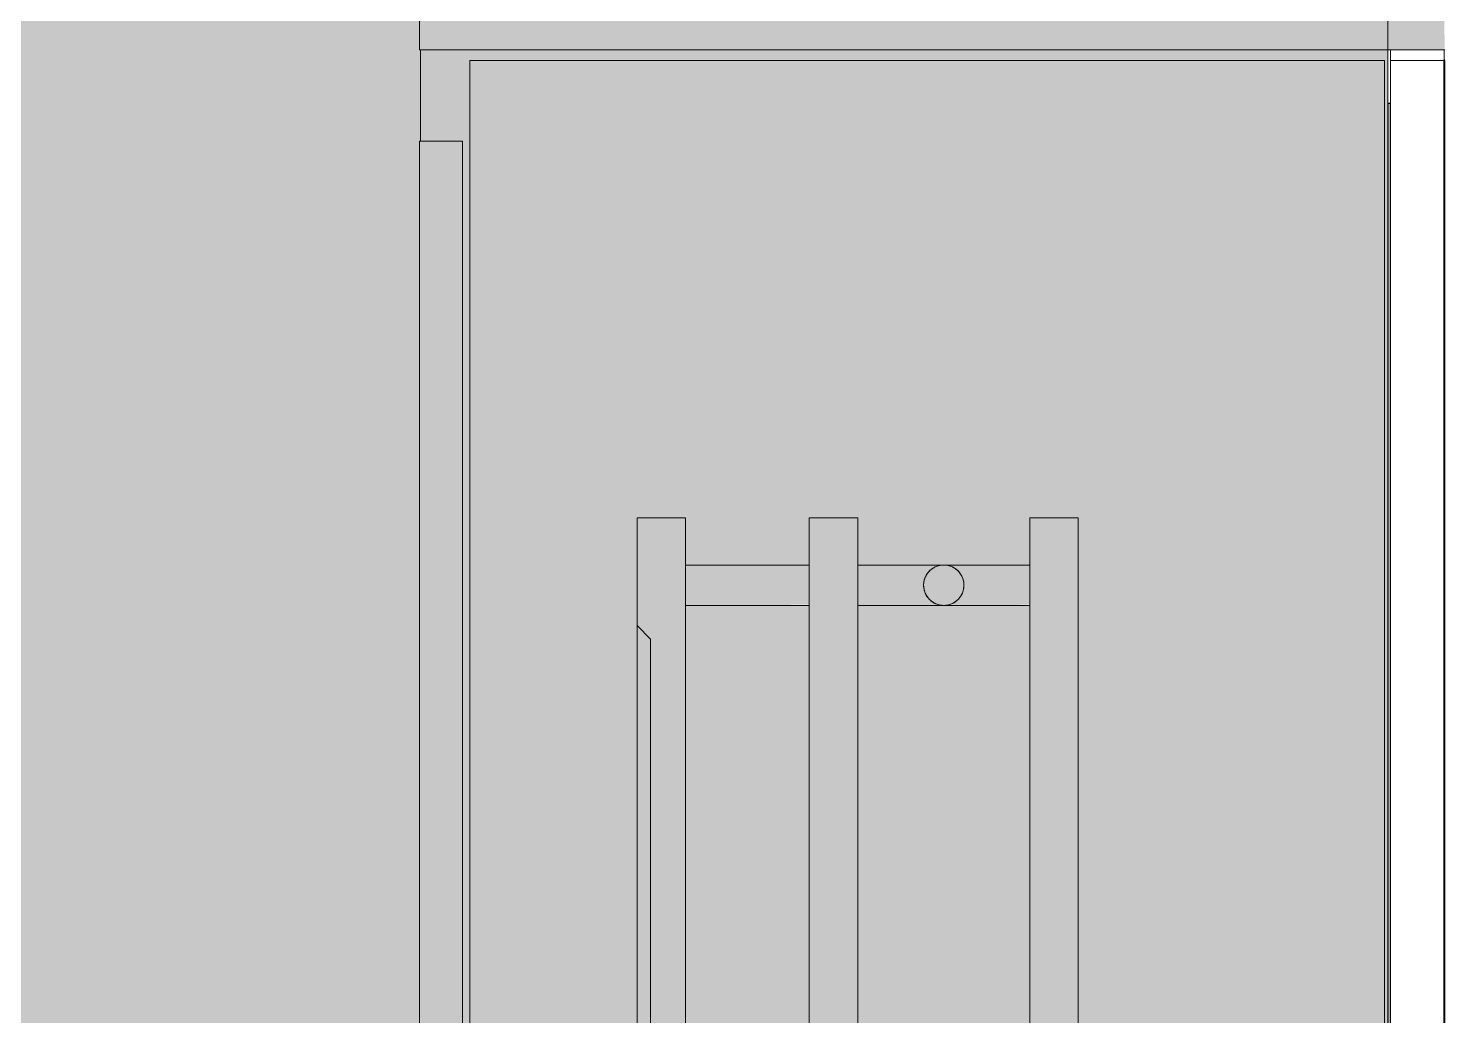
# Model space of a CAD drawing. Header units: millimetres. Extents: x 855 to 94006, y -3304 to 17933.
# Drawn here: x 64771 to 65298, y 445 to 812 of the extents above; entities that cross this region are included whole.
import ezdxf

# ---------------------------------------------------------------- set-up
doc = ezdxf.new("R2010")
doc.units = ezdxf.units.MM
for name, color, linetype, lineweight, true_color in [('A-WALL-4', 7, 'Continuous', 40, 0x3c3c3c), ('A-WALL-FNSH-4', 7, 'Continuous', 30, 0x3c3c3c), ('I-FURN-6', 7, 'Continuous', 9, 0xc0c0c0)]:
    doc.layers.add(name, color=color, linetype=linetype, lineweight=lineweight, true_color=true_color)
for name, color, linetype, lineweight in [('A-WALL-PATT', 7, 'Continuous', 9), ('I-WALL', 7, 'Continuous', 9), ('M-EQPM', 7, 'Continuous', 9), ('S-COLS', 7, 'Continuous', 9), ('Знаки', 7, 'Continuous', 9), ('Знаки-1', 7, 'Continuous', 18)]:
    doc.layers.add(name, color=color, linetype=linetype, lineweight=lineweight)
doc.layers.add('I-FURN-5', color=7, linetype='Continuous', lineweight=9, true_color=0x7f7f7f, transparency=0.7)
doc.layers.add('M-EQPM-1', color=7, linetype='Continuous', lineweight=9, true_color=0xe6e6e6, transparency=0.7)

# ---------------------------------------------------------------- blocks, each defined once
blk = doc.blocks.new('BSC_Колонна _Прямоугольная - 500х500-23286270-Развертка 1_12-2')
at = {"layer": 'S-COLS'}
h = blk.add_hatch(color=256, dxfattribs=at)
h.paths.add_polyline_path([(-119.9999999981556, 800), (-119.8132864973912, 800), (-119.9999999981556, 803.9999999999991)])
h.paths.add_polyline_path([(-119.9999999981556, 819.9999999999999), (-119.8132864973912, 819.9999999999999), (-119.9999999981643, 848.4791448518241)])
h.paths.add_polyline_path([(-399.999999998157, 3470.000000000002), (-119.99999999816, 3470.000000000002), (-119.99999999816, 3880.000000000001), (-139.9999999981641, 3880.000000000001), (-139.9999999981641, 3870.000000000003), (-399.999999998157, 3870.000000000003)])
blk = doc.blocks.new('radiator_prado_classic_z_tip_30_po exemplyaru - Classic Z Тип 30-500-30677900-Развертка 1_12-2')
at = {"layer": 'M-EQPM-1'}
for points in [[(-401.9999999981405, 129.9999999999964), (-401.9999999981405, 629.9999999999975), (-419.9999999981407, 629.9999999999975), (-419.9999999981407, 589.9999999999958), (-414.9999999981418, 584.9999999999969), (-415.1360632958779, 174.8639367022415), (-419.9999999981407, 169.9999999999787), (-419.9999999981407, 129.9999999999964), (-415.1360632958779, 129.9999999999964)], [(-337.9999999981421, 129.9999999999964), (-337.9999999981421, 629.9999999999975), (-355.9999999981509, 629.9999999999975), (-355.9999999981509, 129.9999999999964)], [(-255.9999999981434, 129.9999999999964), (-255.9999999981434, 629.9999999999975), (-273.9999999981479, 629.9999999999975), (-273.9999999981479, 129.9999999999964)], [(-300.6419880754156, 599.7679999876459), (-300.1893678979127, 600.3323236356767), (-300.5869237912394, 599.8397611599179)], [(-298.7677369518723, 603.0294504691299), (-298.6570988475218, 603.8067157686698), (-298.763741488592, 603.0588571617324)], [(-419.9999999981407, 169.9999999999787), (-414.9999999981418, 174.9999999999797), (-415.1360632958779, 585.1360632977329), (-419.9999999981407, 589.9999999999958), (-419.9999999981407, 181.4607746001832)]]:
    blk.add_hatch(color=256, dxfattribs=at).paths.add_polyline_path(points)
h = blk.add_hatch(color=256, dxfattribs=at)
h.paths.add_polyline_path([(-399.999999998154, 605.000000000001), (-355.9999999981509, 605.000000000001), (-356.0715079361773, 612.5000000000015), (-401.9999999981405, 612.2444436971696), (-401.9999999981405, 605.000000000001)])
h.paths.add_polyline_path([(-305.9999999981407, 612.5000000000015), (-337.9999999981421, 612.2444436971696), (-337.9999999981421, 605.000000000001), (-313.4999999981389, 605.000000000001), (-312.9562246530995, 607.6489649068617), (-312.0252652488184, 609.3804152780593), (-310.674075550939, 610.812199094178), (-309.4196769845702, 611.6320148005698), (-307.7368168523262, 612.2713437232961), (-307.4401995487719, 612.3604228991528)])
h.paths.add_polyline_path([(-297.0069525764811, 605.000000000001), (-273.9999999981479, 605.000000000001), (-273.9999999981479, 612.5000000000015), (-307.9411428364116, 612.2099811862806), (-309.9256262972553, 611.3604277292796), (-311.4426037053053, 610.1217578525348), (-312.5736229208296, 608.5606474499403), (-313.3740478781303, 605.927010214864), (-313.2281126359625, 605.000000000001), (-297.951508610861, 605.000000000001)])
h = blk.add_hatch(color=256, dxfattribs=at)
h.paths.add_polyline_path([(-298.7677369518723, 606.9705495308658), (-298.7718873603232, 607.001096623103), (-298.7718873603232, 606.9805695032298)])
h.paths.add_polyline_path([(-299.5070879636804, 608.7529693910963), (-300.1893678979127, 609.6676763643276), (-299.5085776954019, 608.7549108472709)])
h = blk.add_hatch(color=256, dxfattribs=at)
h.paths.add_polyline_path([(-297.9515086108566, 597.5000000000006), (-273.9999999981479, 597.7555563028326), (-273.9999999981479, 605.000000000001), (-337.9999999981421, 605.000000000001), (-337.9999999981421, 597.5000000000006), (-299.5048094697572, 597.5000000000006)])
h.paths.add_polyline_path([(-399.999999998154, 597.5000000000006), (-355.9999999981509, 597.7555563028326), (-356.0715079361773, 605.000000000001), (-401.9999999981405, 605.000000000001), (-401.9999999981405, 597.5000000000006)])
h.paths.add_polyline_path([(-313.232263044409, 603.0294504691385), (-313.244443695307, 603.0588571617324), (-313.236258507685, 603.0588571617324)])
h.paths.add_polyline_path([(-311.35801192087, 599.7679999876525), (-312.0252652488184, 600.6195847219428), (-311.4130762050376, 599.8397611599179)])
at = {"layer": 'M-EQPM'}
for p, q in [((-419.9999999981406, 629.9999999999967), (-401.9999999981407, 629.9999999999967)), ((-401.9999999981405, 629.9999999999967), (-419.9999999981406, 629.9999999999967)), ((-419.9999999981406, 129.9999999999967), (-419.9999999981406, 629.9999999999967)), ((-419.9999999981406, 629.9999999999967), (-419.9999999981406, 589.9999999999965)), ((-401.9999999981405, 629.9999999999967), (-401.9999999981405, 612.5000000000007)), ((-401.9999999981407, 629.9999999999967), (-401.9999999981407, 129.9999999999967)), ((-337.9999999981626, 629.9999999999967), (-355.9999999981626, 629.9999999999967)), ((-355.9999999981537, 629.9999999999967), (-337.999999998141, 629.9999999999967)), ((-355.9999999981626, 612.5000000000007), (-355.9999999981626, 629.9999999999967)), ((-355.9999999981537, 129.9999999999967), (-355.9999999981537, 629.9999999999967)), ((-337.9999999981626, 612.5000000000007), (-337.9999999981626, 629.9999999999967)), ((-337.999999998141, 629.9999999999967), (-337.999999998141, 129.9999999999967)), ((-255.9999999981607, 629.9999999999967), (-273.9999999981607, 629.9999999999967)), ((-273.9999999981518, 629.9999999999967), (-255.9999999981418, 629.9999999999967)), ((-273.9999999981607, 612.5000000000007), (-273.9999999981607, 629.9999999999967)), ((-273.9999999981518, 129.9999999999967), (-273.9999999981518, 629.9999999999967)), ((-255.9999999981428, 129.9999999999966), (-255.9999999981428, 629.9999999999967)), ((-255.9999999981418, 629.9999999999967), (-255.9999999981418, 129.9999999999967)), ((-355.9999999981553, 612.5000000000015), (-401.9999999981405, 612.5000000000015)), ((-355.9999999981596, 612.5000000000015), (-401.9999999981405, 612.5000000000015)), ((-401.9999999981407, 612.5000000000013), (-401.9999999981407, 610.3033008589003)), ((-401.9999999981407, 605.0000000000014), (-401.9999999981407, 612.5000000000013)), ((-401.9999999981427, 612.5000000000019), (-401.9999999981428, 605.0000000000019)), ((-401.9999999981427, 605.0000000000019), (-401.9999999981427, 612.5000000000019)), ((-401.9999999981405, 612.2444436971691), (-401.9999999981405, 597.755556302833)), ((-355.999999998154, 612.5000000000013), (-355.999999998154, 608.7500000000013)), ((-355.999999998154, 610.3033008589007), (-355.999999998154, 612.5000000000013)), ((-355.9999999981623, 612.5000000000019), (-355.9999999981623, 605.0000000000019)), ((-355.9999999981622, 605.000000000002), (-355.9999999981623, 612.5000000000019)), ((-355.9999999981626, 597.755556302833), (-355.9999999981626, 612.2444436971692)), ((-273.9999999981479, 612.5000000000015), (-337.9999999981421, 612.5000000000015)), ((-273.9999999981566, 612.5000000000015), (-337.9999999981421, 612.5000000000015)), ((-337.9999999981421, 611.4951905283872), (-337.9999999981421, 612.5000000000013)), ((-337.9999999981421, 612.5000000000013), (-337.9999999981421, 605.0000000000018)), ((-337.9999999981621, 605.0000000000019), (-337.999999998162, 612.5000000000019)), ((-337.999999998162, 612.5000000000019), (-337.999999998162, 605.000000000002)), ((-337.9999999981626, 597.755556302833), (-337.9999999981626, 612.2444436971692)), ((-337.9999999981421, 605.0000000000013), (-337.9999999981421, 611.4951905283846)), ((-273.9999999981521, 612.5000000000013), (-273.9999999981521, 605.0000000000014)), ((-273.9999999981521, 605.0000000000016), (-273.9999999981521, 612.5000000000013)), ((-273.9999999981603, 612.5000000000019), (-273.9999999981604, 605.0000000000019)), ((-273.9999999981603, 605.000000000002), (-273.9999999981603, 612.5000000000019)), ((-273.9999999981607, 597.755556302833), (-273.9999999981607, 612.2444436971692)), ((-401.9999999981407, 610.3033008589003), (-401.9999999981407, 605.0000000000014)), ((-355.999999998154, 606.9411428382706), (-355.999999998154, 610.3033008589007)), ((-355.999999998154, 608.7500000000013), (-355.999999998154, 606.9411428382703)), ((-355.999999998154, 606.9411428382703), (-355.999999998154, 605.0000000000014)), ((-355.999999998154, 605.0000000000017), (-355.999999998154, 606.9411428382706)), ((-401.9999999981407, 605.0000000000014), (-401.9999999981407, 597.5000000000014)), ((-401.9999999981407, 597.5000000000014), (-401.9999999981407, 605.0000000000013)), ((-401.9999999981428, 605.0000000000019), (-401.9999999981427, 597.5000000000019)), ((-401.9999999981427, 597.5000000000019), (-401.9999999981427, 605.0000000000018)), ((-355.9999999981541, 605.0000000000014), (-355.9999999981541, 597.7555563028334)), ((-355.9999999981541, 601.2500000000014), (-355.9999999981541, 605.0000000000014)), ((-355.9999999981624, 605.0000000000019), (-355.9999999981624, 597.5000000000019)), ((-355.9999999981623, 603.0588571617329), (-355.9999999981623, 605.0000000000017)), ((-355.9999999981624, 597.5000000000019), (-355.9999999981623, 603.0588571617329)), ((-355.9999999981541, 599.6966991411023), (-355.9999999981541, 601.2500000000014)), ((-337.9999999981416, 597.5000000000014), (-337.9999999981416, 605.0000000000013)), ((-337.9999999981416, 605.0000000000016), (-337.9999999981416, 597.5000000000014)), ((-337.9999999981617, 601.2500000000019), (-337.9999999981617, 605.0000000000019)), ((-337.9999999981616, 605.0000000000018), (-337.9999999981616, 597.5000000000019)), ((-337.9999999981616, 597.5000000000019), (-337.9999999981617, 601.2499999999997)), ((-273.9999999981522, 605.0000000000014), (-273.9999999981522, 603.0588571617324)), ((-273.9999999981522, 597.5000000000014), (-273.9999999981522, 605.0000000000014)), ((-273.9999999981605, 605.0000000000019), (-273.9999999981605, 597.5000000000019)), ((-273.9999999981605, 597.5000000000019), (-273.9999999981605, 605.0000000000017)), ((-273.9999999981522, 603.0588571617324), (-273.9999999981522, 597.7555563028334)), ((-401.9999999981405, 597.5000000000006), (-355.9999999981553, 597.5000000000006)), ((-401.9999999981405, 597.5000000000006), (-356.0715079361773, 597.5000000000006)), ((-401.9999999981405, 597.5000000000014), (-401.9999999981405, 162.4999999999963)), ((-356.0715079361773, 597.5000000000006), (-355.9999999981596, 597.5000000000006)), ((-355.9999999981541, 597.7555563028334), (-355.9999999981541, 599.6966991411023)), ((-355.9999999981541, 597.7555563028334), (-355.9999999981541, 597.5000000000014)), ((-355.9999999981541, 597.5000000000014), (-355.9999999981541, 597.7555563028334)), ((-355.9999999981626, 162.4999999999962), (-355.9999999981626, 597.5000000000014)), ((-337.9999999981421, 597.5000000000006), (-273.9999999981479, 597.5000000000006)), ((-337.9999999981421, 597.5000000000006), (-273.9999999981566, 597.5000000000006)), ((-337.9999999981626, 162.4999999999962), (-337.9999999981626, 597.5000000000014)), ((-273.9999999981522, 597.7555563028334), (-273.9999999981522, 597.5000000000014)), ((-273.9999999981607, 162.4999999999962), (-273.9999999981607, 597.5000000000014)), ((-419.9999999981406, 169.9999999999796), (-419.9999999981406, 589.9999999999965)), ((-419.9999999981406, 589.9999999999965), (-419.9999999981406, 169.9999999999796)), ((-419.9999999981406, 169.9999999999798), (-419.9999999981406, 589.9999999999967)), ((-419.9999999981406, 589.9999999999967), (-419.9999999981406, 169.9999999999798)), ((-419.9999999981406, 169.9999999999798), (-419.9999999981406, 589.9999999999967)), ((-419.9999999981406, 589.9999999999967), (-419.9999999981406, 169.9999999999798)), ((-419.9999999981406, 169.9999999999798), (-419.9999999981406, 589.9999999999967)), ((-419.9999999981406, 589.9999999999967), (-419.9999999981406, 169.9999999999798)), ((-419.9999999981406, 169.9999999999798), (-419.9999999981406, 589.9999999999967)), ((-419.9999999981406, 589.9999999999967), (-419.9999999981406, 169.9999999999798)), ((-419.9999999981406, 169.9999999999798), (-419.9999999981406, 589.9999999999967)), ((-419.9999999981406, 589.9999999999967), (-419.9999999981406, 169.9999999999798)), ((-419.9999999981406, 169.9999999999798), (-419.9999999981406, 589.9999999999967)), ((-419.9999999981406, 589.9999999999967), (-419.9999999981406, 169.9999999999798)), ((-419.9999999981406, 169.9999999999798), (-419.9999999981406, 589.9999999999967)), ((-419.9999999981406, 589.9999999999967), (-419.9999999981406, 169.9999999999798)), ((-419.9999999981406, 169.9999999999798), (-419.9999999981406, 589.9999999999967)), ((-419.9999999981406, 589.9999999999967), (-419.9999999981406, 169.9999999999798)), ((-419.9999999981406, 169.9999999999798), (-419.9999999981406, 589.9999999999967)), ((-419.9999999981406, 589.9999999999967), (-419.9999999981406, 169.9999999999798)), ((-419.9999999981406, 169.9999999999798), (-419.9999999981406, 589.9999999999967)), ((-419.9999999981406, 589.9999999999967), (-419.9999999981406, 169.9999999999798)), ((-419.9999999981406, 169.9999999999798), (-419.9999999981406, 589.9999999999967)), ((-419.9999999981406, 589.9999999999967), (-419.9999999981406, 169.9999999999798)), ((-419.9999999981406, 169.9999999999798), (-419.9999999981406, 589.9999999999967)), ((-419.9999999981406, 589.9999999999967), (-419.9999999981406, 169.9999999999798)), ((-419.9999999981406, 169.9999999999798), (-419.9999999981406, 589.9999999999967)), ((-419.9999999981406, 589.9999999999967), (-419.9999999981406, 169.9999999999798)), ((-419.9999999981406, 589.9999999999965), (-419.9999999981406, 169.99999999998)), ((-419.9999999981388, 589.9999999999965), (-414.9999999981387, 584.9999999999964)), ((-419.9999999981388, 589.9999999999965), (-414.9999999981387, 584.9999999999964)), ((-419.9999999981388, 589.9999999999966), (-414.9999999981387, 584.9999999999967)), ((-419.9999999981388, 589.9999999999966), (-414.9999999981387, 584.9999999999966)), ((-419.9999999981388, 589.9999999999966), (-414.9999999981387, 584.9999999999967)), ((-419.9999999981388, 589.9999999999966), (-414.9999999981387, 584.9999999999966)), ((-419.9999999981388, 589.9999999999966), (-414.9999999981387, 584.9999999999967)), ((-419.9999999981388, 589.9999999999966), (-414.9999999981387, 584.9999999999966)), ((-419.9999999981388, 589.9999999999966), (-414.9999999981387, 584.9999999999967)), ((-419.9999999981388, 589.9999999999966), (-414.9999999981387, 584.9999999999966)), ((-419.9999999981388, 589.9999999999966), (-414.9999999981387, 584.9999999999967)), ((-419.9999999981388, 589.9999999999966), (-414.9999999981387, 584.9999999999966)), ((-419.9999999981388, 589.9999999999966), (-414.9999999981387, 584.9999999999967)), ((-419.9999999981388, 589.9999999999966), (-414.9999999981387, 584.9999999999966)), ((-419.9999999981388, 589.9999999999966), (-414.9999999981387, 584.9999999999967)), ((-419.9999999981388, 589.9999999999966), (-414.9999999981387, 584.9999999999967)), ((-419.9999999981388, 589.9999999999966), (-414.9999999981387, 584.9999999999966)), ((-419.9999999981388, 589.9999999999966), (-414.9999999981387, 584.9999999999967)), ((-419.9999999981388, 589.9999999999966), (-414.9999999981387, 584.9999999999966)), ((-419.9999999981388, 589.9999999999966), (-414.9999999981387, 584.9999999999967)), ((-419.9999999981388, 589.9999999999966), (-414.9999999981387, 584.9999999999966)), ((-419.9999999981388, 589.9999999999966), (-414.9999999981387, 584.9999999999967)), ((-419.9999999981388, 589.9999999999966), (-414.9999999981387, 584.9999999999966)), ((-419.9999999981388, 589.9999999999966), (-414.9999999981387, 584.9999999999967)), ((-419.9999999981388, 589.9999999999966), (-414.9999999981387, 584.9999999999966)), ((-419.9999999981388, 589.9999999999966), (-414.9999999981387, 584.9999999999966)), ((-419.9999999981388, 589.9999999999966), (-414.9999999981387, 584.9999999999967)), ((-419.9999999981388, 589.9999999999966), (-414.9999999981387, 584.9999999999966)), ((-414.9999999981387, 174.9999999999795), (-414.9999999981387, 584.9999999999964)), ((-414.9999999981387, 584.9999999999964), (-414.9999999981387, 174.9999999999796)), ((-414.9999999981387, 174.9999999999797), (-414.9999999981387, 584.9999999999967)), ((-414.9999999981387, 584.9999999999967), (-414.9999999981387, 174.9999999999797)), ((-414.9999999981387, 174.9999999999797), (-414.9999999981387, 584.9999999999967)), ((-414.9999999981387, 584.9999999999967), (-414.9999999981387, 174.9999999999797)), ((-414.9999999981387, 174.9999999999797), (-414.9999999981387, 584.9999999999967)), ((-414.9999999981387, 584.9999999999967), (-414.9999999981387, 174.9999999999797)), ((-414.9999999981387, 174.9999999999797), (-414.9999999981387, 584.9999999999967)), ((-414.9999999981387, 584.9999999999967), (-414.9999999981387, 174.9999999999797)), ((-414.9999999981387, 174.9999999999797), (-414.9999999981387, 584.9999999999967)), ((-414.9999999981387, 584.9999999999967), (-414.9999999981387, 174.9999999999797)), ((-414.9999999981387, 174.9999999999797), (-414.9999999981387, 584.9999999999967)), ((-414.9999999981387, 584.9999999999967), (-414.9999999981387, 174.9999999999797)), ((-414.9999999981387, 584.9999999999967), (-414.9999999981387, 174.9999999999797)), ((-414.9999999981387, 174.9999999999797), (-414.9999999981387, 584.9999999999967)), ((-414.9999999981387, 584.9999999999967), (-414.9999999981387, 174.9999999999797)), ((-414.9999999981387, 174.9999999999797), (-414.9999999981387, 584.9999999999967)), ((-414.9999999981387, 584.9999999999967), (-414.9999999981387, 174.9999999999797)), ((-414.9999999981387, 174.9999999999797), (-414.9999999981387, 584.9999999999967)), ((-414.9999999981387, 584.9999999999967), (-414.9999999981387, 174.9999999999797)), ((-414.9999999981387, 174.9999999999797), (-414.9999999981387, 584.9999999999967)), ((-414.9999999981387, 584.9999999999967), (-414.9999999981387, 174.9999999999797)), ((-414.9999999981387, 174.9999999999797), (-414.9999999981387, 584.9999999999967)), ((-414.9999999981387, 584.9999999999967), (-414.9999999981387, 174.9999999999797)), ((-414.9999999981387, 584.9999999999967), (-414.9999999981387, 174.9999999999797)), ((-414.9999999981387, 174.9999999999797), (-414.9999999981387, 584.9999999999967)), ((-414.9999999981387, 584.9999999999967), (-414.9999999981387, 174.9999999999797))]:
    blk.add_line(p, q, dxfattribs=at)
for centre, radius, start, end in [((-305.9999999981403, 605.0000000000019), 7.500000000000028, 359.9999999999994, 179.9999999999998), ((-305.9999999981508, 605.0000000000016), 7.50000000000002, 121.6959975728314, 134.9999999999185), ((-305.9999999981508, 605.0000000000016), 7.499999999999984, 117.2607869164318, 119.99999999993), ((-305.9999999981508, 605.0000000000016), 7.500000000000035, 107.5091275209518, 117.2607869164314), ((-305.9999999981508, 605.0000000000016), 7.500000000000016, 72.49087247954009, 107.509127520952), ((-305.9999999981508, 605.0000000000016), 7.500000000000068, 62.73921308293629, 72.49087247954037), ((-305.9999999981508, 605.0000000000016), 7.500000000000074, 60.00000000007117, 62.73921308293685), ((-305.9999999981508, 605.0000000000016), 7.500000000000056, 45.00000000000013, 58.30400242753725), ((-305.9999999981508, 605.0000000000016), 7.499999999999939, 174.2347916353905, 180.0000000000002), ((-305.9999999981508, 605.0000000000016), 7.500000000000004, 165.0000000000001, 172.8366151378465), ((-305.9999999981508, 605.0000000000016), 7.49999999999996, 150.0000000000003, 164.502831516197), ((-305.9999999981508, 605.0000000000016), 7.500000000000007, 136.3815290643381, 149.9370450517823), ((-305.9999999981508, 605.0000000000016), 7.500000000000043, 30.06295494821861, 43.61847093566359), ((-305.9999999981508, 605.0000000000016), 7.500000000000082, 15.49716848380411, 30.00000000000041), ((-305.9999999981508, 605.0000000000016), 7.50000000000005, 9.220992457182398, 15.00000000000077), ((-305.9999999981508, 605.0000000000016), 7.500000000000025, 8.685034650182977e-13, 7.16338486215442), ((-305.9999999981403, 605.0000000000019), 7.5, 180, 359.9999999999979), ((-305.9999999981508, 605.0000000000016), 7.49999999999998, 180, 194.9999999999994), ((-305.9999999981508, 605.0000000000016), 7.499999999999975, 195.4971684838035, 209.9999999999996), ((-305.9999999981508, 605.0000000000016), 7.499999999999924, 210.0629549481974, 223.6184709356627), ((-305.9999999981508, 605.0000000000016), 7.50000000000002, 316.3815290643367, 329.9370450518013), ((-305.9999999981508, 605.0000000000016), 7.50000000000003, 329.9999999999994, 344.5028315161956), ((-305.9999999981508, 605.0000000000016), 7.500000000000069, 344.9999999999995, 359.9999999999994), ((-305.9999999981508, 605.0000000000016), 7.49999999999997, 225.0000000000815, 238.3040024271683), ((-305.9999999981508, 605.0000000000016), 7.499999999999938, 240.0000000000696, 242.7392130835337), ((-305.9999999981508, 605.0000000000016), 7.499999999999967, 242.7392130835337, 252.4908724791181), ((-305.9999999981508, 605.0000000000016), 7.499999999999948, 252.4908724791179, 287.5091275206007), ((-305.9999999981508, 605.0000000000016), 7.500000000000012, 287.5091275206003, 297.2607869169928), ((-305.9999999981508, 605.0000000000016), 7.499999999999983, 297.2607869169931, 299.999999999965), ((-305.9999999981508, 605.0000000000016), 7.50000000000002, 301.6959975725449, 314.9999999999998)]:
    blk.add_arc(centre, radius, start, end, dxfattribs=at)
for points, knots in [([(-305.9999999981403, 612.5000000000019), (-306.478298646817, 612.5000000000019), (-307.4460364159776, 612.4075614405245), (-308.6265242913993, 612.0563205343249), (-309.428325438829, 611.6791513003484), (-309.8746504504729, 611.4255186419786), (-310.2050909928178, 611.2144425777578), (-310.5284996902504, 610.9829737423563), (-310.8427417009532, 610.7317185793289), (-311.1481414180917, 610.4592728766307), (-311.3457231179791, 610.2624220226021), (-311.4426037053095, 610.1602388400853)], [0, 0, 0, 0, 0.1428571428571428, 0.2857142857142857, 0.3571428571428571, 0.3928571428571428, 0.4285714285714285, 0.4642857142857143, 0.5, 0.5357142857142857, 0.5714285714285714, 0.5714285714285714, 0.5714285714285714, 0.5714285714285714]), ([(-310.2036096023399, 611.2112531984769), (-310.311875157938, 611.1375049850072), (-310.5264102956858, 610.983208171881), (-310.8433714741304, 610.7319700328344), (-311.0953240215278, 610.5088989017116), (-311.2395112585799, 610.3685683949526), (-311.2842533932437, 610.3238035302287)], [0.4285714285714285, 0.4285714285714285, 0.4285714285714285, 0.4285714285714285, 0.4642857142857143, 0.5, 0.5357142857142857, 0.5520144545900306, 0.5520144545900306, 0.5520144545900306, 0.5520144545900306]), ([(-308.8530815201116, 611.9361319068389), (-309.0845126936133, 611.8408931961677), (-309.4276215324065, 611.6792817304989), (-309.8768169620973, 611.4256974526994), (-310.0953440467418, 611.2850014119467), (-310.2036096023399, 611.2112531984769)], [0.2857142857142857, 0.2857142857142857, 0.2857142857142857, 0.2857142857142857, 0.3571428571428571, 0.3928571428571428, 0.4285714285714285, 0.4285714285714285, 0.4285714285714285, 0.4285714285714285]), ([(-300.5573962909709, 610.1602388400853), (-300.6542801757652, 610.2624247185884), (-300.8518798933296, 610.4592903037606), (-301.2589450304075, 610.8224412859389), (-301.6846493448839, 611.1439916559889), (-302.1253703216956, 611.4255356282187), (-302.5716627132535, 611.6791416166039), (-303.3734842482369, 612.0563275193217), (-304.553960473628, 612.4075589005254), (-305.5217013494635, 612.5000000000019), (-305.9999999981403, 612.5000000000018)], [0.4285714285714285, 0.4285714285714285, 0.4285714285714285, 0.4285714285714285, 0.4642857142857143, 0.5, 0.5714285714285714, 0.6071428571428571, 0.6428571428571428, 0.7142857142857143, 0.8571428571428571, 1, 1, 1, 1]), ([(-301.7963903939619, 611.2112531984768), (-301.9047599354053, 611.2849637385691), (-302.1231360870082, 611.4257144613551), (-302.5724052281845, 611.6792720339757), (-302.9154943228297, 611.8408906528176), (-303.14691847619, 611.9361319068391)], [0.5714285714285714, 0.5714285714285714, 0.5714285714285714, 0.5714285714285714, 0.6071428571428571, 0.6428571428571428, 0.7142857142857143, 0.7142857142857143, 0.7142857142857143, 0.7142857142857143]), ([(-300.7157328206134, 610.3238085235162), (-300.7604733870338, 610.368573956404), (-300.9046691082724, 610.508901389399), (-301.1700882418765, 610.7436503199409), (-301.3948363728769, 610.9212405774254), (-301.5153840141547, 611.0111030557506)], [0.4479855454099693, 0.4479855454099693, 0.4479855454099693, 0.4479855454099693, 0.4642857142857143, 0.5, 0.5403348862936953, 0.5403348862936953, 0.5403348862936953, 0.5403348862936953]), ([(-313.2281126359601, 607.0010966231039), (-313.2718840016653, 606.8429971499792), (-313.3496068666076, 606.521938041562), (-313.4637652145923, 605.8609301532512), (-313.4999999981403, 605.3473345457073), (-313.4999999981403, 605.0000000000019)], [0.8571428571428571, 0.8571428571428571, 0.8571428571428571, 0.8571428571428571, 0.8928571428571428, 0.9285714285714286, 1, 1, 1, 1]), ([(-298.6062800457568, 606.2165542555783), (-298.6225526584351, 606.3185812184614), (-298.670012884511, 606.5841765582948), (-298.7295583605912, 606.8435847264616), (-298.7720508168474, 607.0016869466784)], [0.08515180139893977, 0.08515180139893977, 0.08515180139893977, 0.08515180139893977, 0.1071428571428571, 0.1428571428571428, 0.1428571428571428, 0.1428571428571428, 0.1428571428571428]), ([(-298.4999999981403, 605.0000000000019), (-298.4999999981403, 605.347334545707), (-298.5362347816642, 605.8609301532313), (-298.6503931297127, 606.5219380415946), (-298.7281159945275, 606.8429971499072), (-298.7718873603204, 607.0010966231038)], [0, 0, 0, 0, 0.07142857142857142, 0.1071428571428571, 0.1428571428571428, 0.1428571428571428, 0.1428571428571428, 0.1428571428571428]), ([(-313.4999999981403, 605.0000000000019), (-313.4999999981403, 604.6526654542968), (-313.4637652146162, 604.1390698467724), (-313.3496068665677, 603.4780619584093), (-313.271884001753, 603.1570028500967), (-313.22811263596, 602.9989033769)], [0, 0, 0, 0, 0.07142857142857142, 0.1071428571428571, 0.1428571428571428, 0.1428571428571428, 0.1428571428571428, 0.1428571428571428]), ([(-313.4999999981508, 605.0000000000019), (-313.4933753979399, 604.6524829665435), (-313.4545268554207, 604.1386735131398), (-313.3441479544666, 603.4775147489262), (-313.2704416357106, 603.1564152735424), (-313.2279491794544, 602.9983130533255)], [0, 0, 0, 0, 0.07142857142857142, 0.1071428571428571, 0.1428571428571428, 0.1428571428571428, 0.1428571428571428, 0.1428571428571428]), ([(-298.7720508168473, 602.9983130533254), (-298.7295583603928, 603.1564152734704), (-298.6558520419252, 603.4775147489587), (-298.5454731408269, 604.1386735131204), (-298.5066245983616, 604.6524829665436), (-298.4999999981508, 605.0000000000019)], [0.8571428571428571, 0.8571428571428571, 0.8571428571428571, 0.8571428571428571, 0.8928571428571428, 0.9285714285714286, 1, 1, 1, 1]), ([(-298.7718873603204, 602.9989033769), (-298.7281159946152, 603.1570028500248), (-298.6503931296729, 603.4780619584418), (-298.5362347816882, 604.139069846753), (-298.4999999981402, 604.6526654542963), (-298.4999999981403, 605.0000000000018)], [0.8571428571428571, 0.8571428571428571, 0.8571428571428571, 0.8571428571428571, 0.8928571428571428, 0.9285714285714286, 1, 1, 1, 1]), ([(-311.4426037053092, 599.8397611599179), (-311.3457198205149, 599.7375752814147), (-311.1481201029503, 599.5407096962429), (-310.7410549658725, 599.1775587140635), (-310.3153506513959, 598.8560083440159), (-309.8746296745841, 598.5744643717849), (-309.428337283026, 598.3208583833991), (-308.6265157480425, 597.9436724806827), (-307.4460395226486, 597.5924410994764), (-306.4782986468154, 597.5000000000018), (-305.9999999981403, 597.5000000000018)], [0.4285714285714285, 0.4285714285714285, 0.4285714285714285, 0.4285714285714285, 0.4642857142857143, 0.5, 0.5714285714285714, 0.6071428571428571, 0.6428571428571428, 0.7142857142857143, 0.8571428571428571, 1, 1, 1, 1]), ([(-311.2842671756887, 599.6761914764874), (-311.2395266092684, 599.6314260435995), (-311.0953308880297, 599.4910986106046), (-310.7405461034089, 599.1773105741833), (-310.4203486852273, 598.9361678817119), (-310.2036096023406, 598.7887468015274)], [0.4479855454099693, 0.4479855454099693, 0.4479855454099693, 0.4479855454099693, 0.4642857142857143, 0.5, 0.5714285714285714, 0.5714285714285714, 0.5714285714285714, 0.5714285714285714]), ([(-310.2036096023406, 598.7887468015274), (-310.0952400608972, 598.7150362614351), (-309.8768639092942, 598.5742855386487), (-309.427594768118, 598.3207279660285), (-309.0845056734728, 598.1591093471865), (-308.8530815201124, 598.0638680931647)], [0.5714285714285714, 0.5714285714285714, 0.5714285714285714, 0.5714285714285714, 0.6071428571428571, 0.6428571428571428, 0.7142857142857143, 0.7142857142857143, 0.7142857142857143, 0.7142857142857143]), ([(-305.9999999981403, 597.5000000000019), (-305.5217013494652, 597.5000000000019), (-304.5539635803069, 597.5924385594785), (-303.3734757048822, 597.9436794656788), (-302.5716745574524, 598.3208486996548), (-302.1253495458083, 598.574481358025), (-301.7949090034635, 598.7855574222458), (-301.4715003060307, 599.0170262576468), (-301.1572582953277, 599.268281420674), (-300.8518585781892, 599.5407271233729), (-300.6542768783017, 599.737577977401), (-300.5573962909713, 599.8397611599178)], [0, 0, 0, 0, 0.1428571428571428, 0.2857142857142857, 0.3571428571428571, 0.3928571428571428, 0.4285714285714285, 0.4642857142857143, 0.5, 0.5357142857142857, 0.5714285714285714, 0.5714285714285714, 0.5714285714285714, 0.5714285714285714]), ([(-303.1469184761891, 598.0638680931647), (-302.9154873026874, 598.1591068038359), (-302.5723784638944, 598.320718269505), (-302.1231830342035, 598.5743025473043), (-301.9046559495592, 598.7149985880573), (-301.7963903939611, 598.7887468015269)], [0.2857142857142857, 0.2857142857142857, 0.2857142857142857, 0.2857142857142857, 0.3571428571428571, 0.3928571428571428, 0.4285714285714285, 0.4285714285714285, 0.4285714285714285, 0.4285714285714285]), ([(-301.4743966219781, 599.0200906480156), (-301.367935974467, 599.1005378744717), (-301.1566285221706, 599.2680299671695), (-300.904675974773, 599.4911010982925), (-300.7604887377208, 599.6314316050517), (-300.7157466030569, 599.6761964697755)], [0.4642857142857143, 0.4642857142857143, 0.4642857142857143, 0.4642857142857143, 0.5, 0.5357142857142857, 0.552014454590097, 0.552014454590097, 0.552014454590097, 0.552014454590097])]:
    blk.add_open_spline(points, degree=3, knots=knots, dxfattribs=at)
for points in [[(-307.4401870144389, 612.3604253517128), (-307.9165890355452, 612.2670776837577), (-308.3902191731079, 612.1266093281812), (-308.8530815201116, 611.9361319068389)], [(-305.9999999981508, 612.5000000000019), (-306.4846110886828, 612.5000000000017), (-306.9637849933326, 612.453773019668), (-307.4401870144389, 612.3604253517128)], [(-304.5598129818626, 612.3604253517128), (-305.0362185130396, 612.4537717479926), (-305.515388907619, 612.5000000000018), (-305.9999999981508, 612.5000000000018)], [(-303.14691847619, 611.9361319068391), (-303.6097667829107, 612.1266144148823), (-304.0834074506856, 612.2670789554329), (-304.5598129818626, 612.3604253517128)], [(-313.4529386496789, 605.767723009737), (-313.4794088534041, 605.5154096453313), (-313.4950610885689, 605.2590881187978), (-313.4999999981508, 605.000000000002)], [(-313.2279491794542, 607.0016869466785), (-313.2704416359086, 606.8435847265334), (-313.3441479543763, 606.522485251045), (-313.3993374049255, 606.1919058689646), (-313.4220503931602, 606.024622802335)], [(-312.4914223008785, 608.756519198344), (-312.5679278709254, 608.6243081201807), (-312.7147719832367, 608.3519112915806), (-312.9133014838048, 607.9210779388698), (-313.0869786723764, 607.4705348803103), (-313.1843412702549, 607.1591960962286), (-313.2281126359601, 607.0010966231039)], [(-312.4912919258954, 608.7567444827682), (-312.5665236884746, 608.6245472090897), (-312.7107895150709, 608.3522047765812), (-312.9122686051569, 607.9215103314084), (-313.0891932156493, 607.471098571915), (-313.1854567229997, 607.1597891668235), (-313.2279491794542, 607.0016869466785)], [(-311.4426037053095, 610.1602388400853), (-311.5394842926399, 610.0580556575686), (-311.729424942074, 609.8461737815303), (-312.0001204114124, 609.5069444124447), (-312.2557385629553, 609.1451777605602), (-312.4149167308316, 608.8887302765072), (-312.4914223008785, 608.756519198344)], [(-311.4423508797345, 610.1605054870374), (-311.538280088621, 610.0583222425037), (-311.72665564586, 609.8464344374975), (-312.000788835093, 609.5071762035203), (-312.2593989395957, 609.1453884186525), (-312.4160601633162, 608.8889417564468), (-312.4912919258954, 608.7567444827682)], [(-299.5087080704061, 608.7567444827681), (-299.5839397945757, 608.8889417703622), (-299.7406008084222, 609.1453885086041), (-299.9992120878155, 609.5071758678166), (-300.2733408922965, 609.8464356903604), (-300.461727358947, 610.0583195429593), (-300.5576491165669, 610.1605054870372)], [(-299.508577695402, 608.756519198344), (-299.5850832824465, 608.8887302904044), (-299.7442615431999, 609.1451778503928), (-299.9998791748097, 609.5069440771836), (-300.2705765845647, 609.8461750327418), (-300.4605124061767, 610.0580529615821), (-300.5573962909709, 610.1602388400853)], [(-298.7720508168474, 607.0016869466784), (-298.8145432731036, 607.1597891668952), (-298.9108067793725, 607.4710985723789), (-299.087731395921, 607.9215103296775), (-299.2892104634046, 608.3522047830396), (-299.4334763462365, 608.624547195174), (-299.5087080704061, 608.7567444827681)], [(-298.7718873603204, 607.0010966231038), (-298.8156587261134, 607.1591960963002), (-298.9130213244704, 607.4705348807737), (-299.086698510362, 607.9210779371413), (-299.2852280209324, 608.3519112980305), (-299.4320721083574, 608.6243081062836), (-299.508577695402, 608.756519198344)], [(-298.4999999981508, 605.0000000000019), (-298.5066245983617, 605.3475170334605), (-298.5325236267079, 605.690056669063), (-298.5779496031413, 606.024622802335)], [(-313.22811263596, 602.9989033769), (-313.1843412701671, 602.8408039037034), (-313.0869786718101, 602.5294651192298), (-312.9133014859184, 602.0789220628627), (-312.714771975348, 601.6480887019733), (-312.5679278879231, 601.3756918937202), (-312.4914223008785, 601.2434808016598)], [(-313.2279491794544, 602.9983130533255), (-313.1854567231982, 602.8402108331087), (-313.0891932169293, 602.5289014276251), (-312.9122686003807, 602.0784896703261), (-312.7107895328973, 601.6477952169645), (-312.5665236500654, 601.3754528048297), (-312.4912919258958, 601.2432555172355)], [(-312.4914223008785, 601.2434808016598), (-312.4149167138339, 601.1112697095994), (-312.2557384530804, 600.8548221496109), (-312.0001208214705, 600.4930559228198), (-311.7294234117155, 600.1538249672619), (-311.5394875901034, 599.9419470384211), (-311.4426037053092, 599.8397611599179)], [(-312.4912919258958, 601.2432555172355), (-312.4160602017262, 601.1110582296416), (-312.2593991878797, 600.8546114914002), (-312.0007879084864, 600.492824132187), (-311.7266591040054, 600.1535643096431), (-311.538272637355, 599.9416804570443), (-311.442350879735, 599.8394945129664)], [(-300.5576491165666, 599.8394945129664), (-300.4617199076802, 599.9416777575001), (-300.2733443504411, 600.1535655625062), (-299.9992111612081, 600.4928237964837), (-299.7406010567055, 600.8546115813513), (-299.583939832985, 601.1110582435571), (-299.5087080704059, 601.2432555172356)], [(-300.5573962909713, 599.8397611599178), (-300.4605157036409, 599.9419443424346), (-300.2705750542067, 600.1538262184736), (-299.9998795848682, 600.4930555875586), (-299.7442614333254, 600.8548222394435), (-299.585083265449, 601.1112697234965), (-299.5085776954021, 601.2434808016598)], [(-299.5087080704059, 601.2432555172356), (-299.4334763078267, 601.3754527909142), (-299.2892104812303, 601.6477952234223), (-299.0877313911445, 602.0784896685957), (-298.9108067806521, 602.5289014280887), (-298.8145432733018, 602.8402108331804), (-298.7720508168473, 602.9983130533254)], [(-299.5085776954021, 601.2434808016598), (-299.4320721253551, 601.3756918798231), (-299.2852280130438, 601.6480887084228), (-299.0866985124758, 602.0789220611346), (-298.913021323904, 602.5294651196931), (-298.8156587260257, 602.8408039037753), (-298.7718873603204, 602.9989033769)], [(-308.8530815201124, 598.0638680931647), (-308.3902332133919, 597.8733855851214), (-307.9165925456174, 597.73292104457), (-307.4401870144404, 597.6395746482902)], [(-307.4401870144404, 597.6395746482902), (-306.9637814832633, 597.5462282520106), (-306.4846110886836, 597.5000000000024), (-305.9999999981508, 597.5000000000019)], [(-305.9999999981508, 597.5000000000019), (-305.5153889076178, 597.5000000000023), (-305.0362150029672, 597.5462269803355), (-304.5598129818609, 597.6395746482905)], [(-304.5598129818609, 597.6395746482905), (-304.0834109607545, 597.7329223162454), (-303.6097808231924, 597.8733906718221), (-303.1469184761891, 598.0638680931647)]]:
    blk.add_open_spline(points, degree=3, dxfattribs=at)
blk = doc.blocks.new('Зашивка радиатора_ с перфорацией М1 - Зашивка радиатора_ с перфорацией М1-30929141-Развертка 1_12-2')
at = {"layer": 'Знаки'}
for points in [[(-482.200825462747, 803.9999999999991), (-140.9999999981541, 803.9999999999991), (-140.9999999981541, 819.9999999999999), (-500.9354336527232, 819.9999999999999), (-500.9354336527232, 803.9999999999991), (-500.499999998159, 803.9999999999991)], [(-140.9999999981541, 803.9999999999991), (-119.8132864973901, 803.9999999999991), (-119.9999999981545, 819.9999999999999), (-140.9999999981541, 819.9999999999999)], [(-500.9354336527232, 99.99999999999892), (-484.9354336527269, 99.99999999999892), (-484.9354336527269, 770.0000000000025), (-500.9354336527232, 770.0000000000025), (-500.9354336527232, 120.8227409409436)]]:
    blk.add_hatch(color=256, dxfattribs=at).paths.add_polyline_path(points)
at = {"layer": 'Знаки-1'}
for p, q in [((-140.9999999985637, 820), (-500.9354336527244, 820)), ((-500.9354336527244, 820), (-500.9354336527244, 804)), ((-119.8132864973859, 820), (-140.9999999985637, 820)), ((-140.9999999985637, 820), (-140.9999999985637, 804)), ((-140.9999999985637, 804), (-140.9999999985637, 820)), ((-500.9354336527244, 804), (-140.9999999985637, 804)), ((-140.9999999985637, 804), (-119.8132864973859, 804)), ((-500.9354336527244, 770.0000000000031), (-500.9354336527244, 100.0000000000006)), ((-484.9354336527244, 770.0000000000031), (-500.9354336527244, 770.0000000000031)), ((-484.9354336527244, 100.0000000000006), (-484.9354336527244, 770.0000000000031)), ((-500.9354336527244, 100.0000000000006), (-484.9354336527244, 100.0000000000006))]:
    blk.add_line(p, q, dxfattribs=at)
blk = doc.blocks.new('шкаф 1_112 - шкаф 1_112-31117176-Развертка 1_12-2')
at = {"layer": 'I-FURN-5'}
blk.add_hatch(color=256, dxfattribs=at).paths.add_polyline_path([(-1195.499999998154, 49.99999999999946), (-500.4999999981561, 49.99999999999946), (-500.4999999981561, 99.99999999999892), (-500.9354336527204, 99.99999999999892), (-500.9354336527204, 770.0000000000025), (-500.4999999981561, 770.0000000000025), (-500.4999999981561, 803.9999999999991), (-500.9354336527204, 803.9999999999991), (-500.9354336527204, 819.9999999999999), (-500.4999999981561, 819.9999999999999), (-500.4999999981561, 2060), (-1195.499999998154, 2060), (-1195.499999998154, 60.18470728170198)])
at = {"layer": 'I-FURN-6'}
blk.add_line((-500.4999999981549, 804), (-500.4999999981549, 770.0000000000039), dxfattribs=at)
blk = doc.blocks.new('Зашивка_ торцевая панель - Зашивка_ торцевая панель-31043143-Развертка 1_12-2')
at = {"layer": 'Знаки'}
h = blk.add_hatch(color=256, dxfattribs=at)
h.paths.add_polyline_path([(-482.2008254627407, 0), (-192.200825462733, 0), (-192.200825462733, 99.99999999999892), (-142.20082546274, 99.99999999999892), (-142.20082546274, 800), (-482.200825462745, 800), (-482.2008254627407, 49.99999999999946)])
h.paths.add_polyline_path([(-337.999999998142, 129.9999999999964), (-355.9999999981509, 129.9999999999964), (-356.0715079361773, 147.4999999999968), (-401.9999999981404, 147.4999999999968), (-401.9999999981404, 129.9999999999964), (-419.9999999981407, 129.9999999999964), (-419.9999999981407, 629.9999999999975), (-401.9999999981404, 629.9999999999975), (-401.9999999981404, 612.5000000000015), (-355.9999999981509, 612.5000000000015), (-355.9999999981509, 629.9999999999975), (-337.999999998142, 629.9999999999975), (-337.999999998142, 612.5000000000015), (-273.9999999981479, 612.5000000000015), (-273.9999999981479, 629.9999999999975), (-255.9999999981433, 629.9999999999975), (-255.9999999981433, 129.9999999999964), (-273.9999999981479, 129.9999999999964), (-273.9999999981479, 147.4999999999968), (-337.999999998142, 147.4999999999968), (-337.999999998142, 135.9822493557535)])
h.paths.add_polyline_path([(-306.0005856771147, 162.4999816095007), (-297.0069525764811, 162.4999999999955), (-273.9999999981479, 162.4999999999955), (-273.9999999981479, 597.5000000000006), (-337.999999998142, 597.5000000000006), (-337.999999998142, 162.4999999999955), (-307.4407702722377, 162.4999999999912)])
h.paths.add_polyline_path([(-356.0715079361773, 162.4999999999955), (-355.9999999981509, 162.4999999999955), (-356.0715079361773, 597.5000000000006), (-401.9999999981404, 597.5000000000006), (-401.9999999981404, 162.4999999999955), (-385.6037856160254, 162.4999999999955)])
for p, q in [((-142.2008254627427, 800), (-482.2008254627486, 800)), ((-482.2008254627486, 800), (-482.2008254627486, 750)), ((-142.2008254627427, 100.0000000000001), (-142.2008254627427, 800)), ((-482.2008254627486, 750), (-482.2008254627426, 130.0000000000089))]:
    blk.add_line(p, q, dxfattribs=at)

msp = doc.modelspace()

# ---------------------------------------------------------------- hatches: boundary and pattern name
at = {"layer": 'A-WALL-PATT'}
h = msp.add_hatch(color=256, dxfattribs=at)
h.paths.add_polyline_path([(65276.43510999434, 0), (65276.43510999434, 803.9999999999991), (64916.93510999433, 803.9999999999991), (64916.93510999433, 770.0000000000025), (64932.49967633976, 770.0000000000025), (64932.49967633976, 99.99999999999892), (64916.93510999433, 99.99999999999892), (64916.93510999433, 49.99999999999946), (64935.23428452975, 49.99999999999946), (64935.23428452975, 800), (65275.23428452975, 800), (65275.23428452975, 99.99999999999892), (65225.23428452975, 99.99999999999892), (65225.23428452975, 0), (65275.23428452975, 0)])
h.paths.add_polyline_path([(57758.43510465791, 49.99999999998863), (58846.93510999433, 49.99999999999946), (58846.93510999433, 2060), (64916.93510999433, 2060), (64916.93510999433, 819.9999999999999), (65276.43510999434, 819.9999999999999), (65276.43510999434, 3400.000000000002), (57758.43510465791, 3400.000000000002), (57758.43510465791, 60.18470728170198)])
h.paths.add_polyline_path([(64432.93510999433, 2159.000000000002), (64416.43510999432, 2159.000000000002), (64416.43510999432, 2241.000000000003), (64498.43510999433, 2241.000000000003), (64498.43510999433, 2159.000000000002), (64481.93510999432, 2159.000000000002)])
h.paths.add_polyline_path([(64447.93510999428, 2197.499999999987), (64449.18510999427, 2197.834936490519), (64450.10017350374, 2198.749999999985), (64450.43510999429, 2199.999999999985), (64450.10017350374, 2201.249999999986), (64449.18510999429, 2202.165063509447), (64447.93510999428, 2202.499999999994), (64446.68510999428, 2202.165063509447), (64445.77004648482, 2201.249999999984), (64445.43510999429, 2200.000000000002), (64445.77004648482, 2198.749999999986), (64446.68510999428, 2197.834936490524), (64447.28806238153, 2197.585185434263)])
h.paths.add_polyline_path([(64466.93510999429, 2197.499999999989), (64468.18510999428, 2197.834936490524), (64469.10017350375, 2198.749999999985), (64469.43510999429, 2200.000000000002), (64469.10017350375, 2201.249999999984), (64468.18510999428, 2202.165063509447), (64466.93510999429, 2202.499999999994), (64465.68510999429, 2202.165063509447), (64464.77004648482, 2201.249999999986), (64464.43510999428, 2199.999999999985), (64464.77004648482, 2198.749999999985), (64465.68510999428, 2197.834936490524), (64466.28806238153, 2197.585185434263)])

# ---------------------------------------------------------------- linework, layer by layer
at = {"layer": 'A-WALL-4'}
for p, q in [((65297.6218234951, 800), (65297.43510999434, 800)), ((65297.43510999434, 800), (65297.43510999434, -0.4533263775359004))]:
    msp.add_line(p, q, dxfattribs=at)
at = {"layer": 'A-WALL-FNSH-4'}
for p, q in [((65277.43510999433, 784.0000000000134), (65276.43510999433, 784.0000000000134)), ((65276.43510999433, 784.0000000000134), (65276.43510999433, 0)), ((65277.43510999433, 0), (65277.43510999433, 784.0000000000134))]:
    msp.add_line(p, q, dxfattribs=at)
at = {"layer": 'I-WALL'}
for p, q in [((65276.43510999434, 784.0000000000156), (65276.43510999434, 804)), ((65277.43510999434, 803.9999999999997), (65277.43510999433, 784.0000000000134)), ((65297.43510999434, 800), (65297.43510999432, 804.0000000000002)), ((65297.43510999432, 799.999999999999), (65277.43510999432, 799.999999999999))]:
    msp.add_line(p, q, dxfattribs=at)

# ---------------------------------------------------------------- block references
at = {"layer": 'I-FURN-6'}
msp.add_blockref('шкаф 1_112 - шкаф 1_112-31117176-Развертка 1_12-2', (65417.43510999249, 0), dxfattribs=at)
at = {"layer": 'M-EQPM'}
msp.add_blockref('radiator_prado_classic_z_tip_30_po exemplyaru - Classic Z Тип 30-500-30677900-Развертка 1_12-2', (65417.43510999249, 0), dxfattribs=at)
at = {"layer": 'S-COLS'}
msp.add_blockref('BSC_Колонна _Прямоугольная - 500х500-23286270-Развертка 1_12-2', (65417.43510999249, 0), dxfattribs=at)
at = {"layer": 'Знаки'}
for name in ['Зашивка радиатора_ с перфорацией М1 - Зашивка радиатора_ с перфорацией М1-30929141-Развертка 1_12-2', 'Зашивка_ торцевая панель - Зашивка_ торцевая панель-31043143-Развертка 1_12-2']:
    msp.add_blockref(name, (65417.43510999249, 0), dxfattribs=at)

doc.saveas('drawing.dxf')
